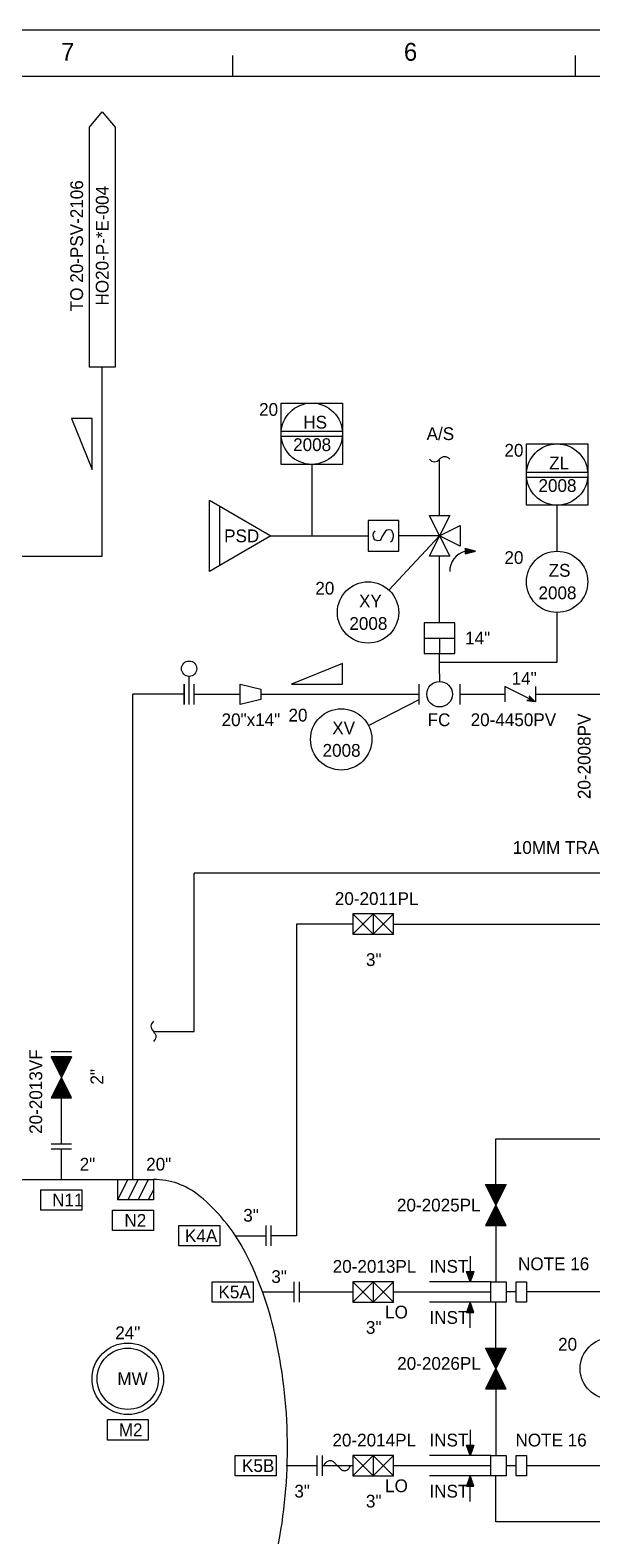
# Model space of a CAD drawing. Extents: x 0 to 840, y 0 to 594.
# Drawn here: x 387.9 to 497.8, y 299.2 to 594 of the extents above; entities that cross this region are included whole.
import ezdxf

# ---------------------------------------------------------------- set-up
doc = ezdxf.new("R2010")
doc.units = 0
for name, color, linetype in [('01-LIN-025-A', 7, 'Continuous'), ('08-LIN-050-A', 7, 'Continuous'), ('12-LIN-100-A', 7, 'Continuous'), ('18-LIN-025-SP', 7, 'Continuous'), ('35-TXT-025', 7, 'Continuous'), ('40-', 7, 'Continuous'), ('43-', 7, 'Continuous'), ('45-', 7, 'Continuous')]:
    doc.layers.add(name, color=color, linetype=linetype)

msp = doc.modelspace()

# ---------------------------------------------------------------- linework, layer by layer
at = {"layer": '01-LIN-025-A'}
for p, q in [((399.5, 575), (402, 578)), ((402, 578), (404.5, 575)), ((399.5, 528), (399.5, 575)), ((404.5, 575), (404.5, 528)), ((404.5, 528), (399.5, 528)), ((437, 509), (437, 521)), ((437, 521), (449, 521)), ((449, 521), (449, 509)), ((437, 515.5), (449, 515.5)), ((437, 514.5), (449, 514.5)), ((485, 501), (485, 513)), ((485, 513), (497, 513)), ((497, 513), (497, 501)), ((449, 509), (437, 509)), ((485, 507.5), (497, 507.5)), ((485, 506.5), (497, 506.5)), ((425, 489.2), (425, 500.8)), ((468, 495), (466, 499)), ((466, 499), (470, 499)), ((470, 499), (468, 495)), ((497, 501), (485, 501)), ((460, 498), (454, 498)), ((454, 498), (454, 492)), ((455, 495), (455.1, 495.5)), ((455.1, 495.5), (455.4, 496)), ((457.4, 495.9), (456.7, 494.8)), ((457.7, 496.1), (457.4, 495.9)), ((458.1, 496.2), (457.7, 496.1)), ((458.5, 496.1), (458.1, 496.2)), ((458.7, 495.9), (458.5, 496.1)), ((459, 495.2), (458.7, 495.9)), ((459, 494.8), (459, 495.2)), ((460, 492), (460, 498)), ((468, 495), (472, 497)), ((472, 497), (472, 493)), ((455.3, 494.2), (455, 495)), ((455.9, 494), (455.3, 494.2)), ((456.3, 494.1), (455.9, 494)), ((456.6, 494.4), (456.3, 494.1)), ((456.7, 494.8), (456.6, 494.4)), ((468, 495), (458.09, 484.39)), ((458.4, 493.8), (458.7, 494)), ((458.7, 494), (459, 494.8)), ((464, 495), (460, 495)), ((464, 495), (463.9, 495)), ((464, 495), (463.9, 495)), ((468, 495), (464, 495)), ((466, 491), (468, 495)), ((472, 493), (468, 495)), ((468, 495), (470, 491)), ((473, 492.49), (473.02, 492.5)), ((473, 492.45), (473.07, 492.48)), ((473, 492.41), (473.11, 492.47)), ((473, 492.38), (473.16, 492.46)), ((473, 492.34), (473.21, 492.45)), ((473, 492.31), (473.26, 492.44)), ((473, 492.27), (473.3, 492.42)), ((473, 492.24), (473.35, 492.41)), ((473, 492.2), (473.4, 492.4)), ((473, 492.17), (473.44, 492.39)), ((473, 492.13), (473.49, 492.38)), ((473, 492.1), (473.54, 492.37)), ((473, 492.06), (473.59, 492.35)), ((473, 492.03), (473.63, 492.34)), ((473, 491.99), (473.68, 492.33)), ((473, 491.96), (473.73, 492.32)), ((473, 491.92), (473.77, 492.31)), ((473, 491.88), (473.82, 492.3)), ((473, 491.85), (473.87, 492.28)), ((473, 491.81), (473.91, 492.27)), ((473, 491.78), (473.96, 492.26)), ((473, 491.74), (474.01, 492.25)), ((454, 492), (460, 492)), ((470, 491), (466, 491)), ((473, 491.71), (474.06, 492.24)), ((473, 491.67), (474.1, 492.22)), ((473, 491.64), (474.15, 492.21)), ((473, 491.6), (474.2, 492.2)), ((473, 491.57), (474.24, 492.19)), ((473, 491.53), (474.29, 492.18)), ((473.02, 491.5), (474.34, 492.17)), ((473.16, 491.54), (474.39, 492.15)), ((473.3, 491.57), (474.43, 492.14)), ((473.44, 491.61), (474.48, 492.13)), ((473.58, 491.65), (474.53, 492.12)), ((473.73, 491.68), (474.57, 492.11)), ((473.87, 491.72), (474.62, 492.09)), ((474.01, 491.75), (474.67, 492.08)), ((474.15, 491.79), (474.72, 492.07)), ((474.29, 491.82), (474.76, 492.06)), ((474.43, 491.86), (474.81, 492.05)), ((474.57, 491.89), (474.86, 492.03)), ((474.72, 491.93), (474.9, 492.02)), ((474.86, 491.97), (474.95, 492.01)), ((471, 478), (465, 478)), ((465, 478), (465, 472)), ((471, 472), (471, 478)), ((465, 475), (471, 475)), ((468, 475), (468, 472)), ((465, 472), (471, 472)), ((468, 468), (468, 472)), ((418, 466), (418, 462)), ((418, 462), (418, 466)), ((419, 462), (419, 467.5)), ((420, 462), (420, 466)), ((429, 462), (429, 466)), ((429, 466), (433, 465)), ((464, 462), (464, 466)), ((468, 468), (468, 468.1)), ((468, 468), (468, 468.1)), ((468, 468), (468, 466.5)), ((472, 462), (472, 466)), ((433, 463), (429, 462)), ((433, 465), (433, 463)), ((454.09, 457.9), (464, 463)), ((459, 421), (451, 421)), ((451, 421), (451, 417)), ((451, 417), (455, 421)), ((455, 417), (451, 421)), ((455, 421), (455, 417)), ((459, 417), (455, 421)), ((455, 421), (455, 417)), ((455, 417), (459, 421)), ((459, 417), (459, 421)), ((451, 417), (459, 417)), ((396, 394), (392, 394)), ((394, 389), (392, 393)), ((392, 393), (396, 393)), ((396, 393), (392, 393)), ((394, 389), (392.2, 392.9)), ((392.2, 392.9), (394, 392)), ((394, 389), (392.4, 392.8)), ((392.4, 392.8), (395.6, 392.8)), ((394, 389), (392.6, 392.6)), ((392.6, 392.6), (395.4, 392.6)), ((394, 389), (392.8, 392.4)), ((392.8, 392.4), (395.2, 392.4)), ((394, 389), (393, 392.2)), ((393, 392.2), (395, 392.2)), ((396, 393), (394, 389)), ((394, 389), (394, 393)), ((394, 393), (394, 393)), ((394, 392), (395.8, 392.9)), ((395.8, 392.9), (394, 389)), ((395.6, 392.8), (394, 389)), ((395.4, 392.6), (394, 389)), ((395.2, 392.4), (394, 389)), ((395, 392.2), (394, 389)), ((394, 389), (393.2, 392)), ((393.2, 392), (394.8, 392)), ((394, 389), (393.4, 391.8)), ((393.4, 391.8), (394.6, 391.8)), ((394, 389), (393.6, 391.6)), ((393.6, 391.6), (394.4, 391.6)), ((394, 389), (393.8, 391.4)), ((393.8, 391.4), (394.2, 391.4)), ((394.8, 392), (394, 389)), ((394.6, 391.8), (394, 389)), ((394.4, 391.6), (394, 389)), ((394.2, 391.4), (394, 389)), ((394, 389), (392, 385)), ((394, 389), (392.2, 385.1)), ((394, 389), (392.4, 385.2)), ((394, 389), (392.6, 385.4)), ((394, 389), (392.8, 385.6)), ((394, 389), (393, 385.8)), ((394, 389), (393.2, 386)), ((394, 389), (393.4, 386.2)), ((393.4, 386.2), (394.6, 386.2)), ((394, 389), (393.6, 386.4)), ((393.6, 386.4), (394.4, 386.4)), ((394, 389), (393.8, 386.6)), ((393.8, 386.6), (394.2, 386.6)), ((396, 385), (394, 389)), ((395.8, 385.1), (394, 389)), ((395.6, 385.2), (394, 389)), ((395.4, 385.4), (394, 389)), ((395.2, 385.6), (394, 389)), ((395, 385.8), (394, 389)), ((394.8, 386), (394, 389)), ((394.6, 386.2), (394, 389)), ((394.4, 386.4), (394, 389)), ((394.2, 386.6), (394, 389)), ((394, 389), (394, 385)), ((392, 385), (396, 385)), ((392.2, 385.1), (394, 386)), ((392.4, 385.2), (395.6, 385.2)), ((392.6, 385.4), (395.4, 385.4)), ((392.8, 385.6), (395.2, 385.6)), ((393, 385.8), (395, 385.8)), ((393.2, 386), (394.8, 386)), ((394, 386), (395.8, 385.1)), ((392, 376), (396, 376)), ((392, 375), (396, 375)), ((234, 369), (412, 369)), ((405, 369), (405, 365)), ((407, 369), (405, 365)), ((409, 369), (407, 365)), ((411, 369), (409, 365)), ((412, 369), (412, 365)), ((412, 367), (411, 365)), ((479, 364), (477, 368)), ((477, 368), (481, 368)), ((479, 364), (477.2, 367.9)), ((477.2, 367.9), (479, 367)), ((479, 364), (477.4, 367.8)), ((477.4, 367.8), (480.6, 367.8)), ((479, 364), (477.6, 367.6)), ((477.6, 367.6), (480.4, 367.6)), ((479, 364), (477.8, 367.4)), ((477.8, 367.4), (480.2, 367.4)), ((479, 364), (478, 367.2)), ((478, 367.2), (480, 367.2)), ((479, 364), (478.2, 367)), ((478.2, 367), (479.8, 367)), ((479, 364), (478.4, 366.8)), ((478.4, 366.8), (479.6, 366.8)), ((479, 364), (478.6, 366.6)), ((478.6, 366.6), (479.4, 366.6)), ((479, 364), (478.8, 366.4)), ((478.8, 366.4), (479.2, 366.4)), ((481, 368), (479, 364)), ((479, 364), (479, 368)), ((479, 367), (480.8, 367.9)), ((480.8, 367.9), (479, 364)), ((480.6, 367.8), (479, 364)), ((480.4, 367.6), (479, 364)), ((480.2, 367.4), (479, 364)), ((480, 367.2), (479, 364)), ((479.8, 367), (479, 364)), ((479.6, 366.8), (479, 364)), ((479.4, 366.6), (479, 364)), ((479.2, 366.4), (479, 364)), ((412, 365), (405, 365)), ((479, 364), (477, 360)), ((479, 364), (477.2, 360.1)), ((479, 364), (477.4, 360.2)), ((479, 364), (477.6, 360.4)), ((479, 364), (477.8, 360.6)), ((479, 364), (478, 360.8)), ((479, 364), (478.2, 361)), ((479, 364), (478.4, 361.2)), ((479, 364), (478.6, 361.4)), ((479, 364), (478.8, 361.6)), ((481, 360), (479, 364)), ((480.8, 360.1), (479, 364)), ((480.6, 360.2), (479, 364)), ((480.4, 360.4), (479, 364)), ((480.2, 360.6), (479, 364)), ((480, 360.8), (479, 364)), ((479.8, 361), (479, 364)), ((479.6, 361.2), (479, 364)), ((479.4, 361.4), (479, 364)), ((479.2, 361.6), (479, 364)), ((479, 364), (479, 360)), ((434, 360), (434, 356)), ((435, 360), (435, 356)), ((477, 360), (481, 360)), ((477.2, 360.1), (479, 361)), ((477.4, 360.2), (480.6, 360.2)), ((477.6, 360.4), (480.4, 360.4)), ((477.8, 360.6), (480.2, 360.6)), ((478, 360.8), (480, 360.8)), ((478.2, 361), (479.8, 361)), ((478.4, 361.2), (479.6, 361.2)), ((478.6, 361.4), (479.4, 361.4)), ((478.8, 361.6), (479.2, 361.6)), ((479, 361), (480.8, 360.1)), ((474, 354), (474, 349)), ((473.32, 351), (473.31, 350.98)), ((473.37, 351), (473.32, 350.93)), ((473.42, 351), (473.34, 350.89)), ((473.47, 351), (473.36, 350.84)), ((473.52, 351), (473.37, 350.79)), ((473.57, 351), (473.39, 350.74)), ((473.62, 351), (473.41, 350.7)), ((473.67, 351), (473.42, 350.65)), ((473.72, 351), (473.44, 350.6)), ((473.77, 351), (473.46, 350.56)), ((473.81, 351), (473.47, 350.51)), ((473.87, 351), (473.49, 350.46)), ((473.91, 351), (473.5, 350.41)), ((473.96, 351), (473.52, 350.37)), ((474.01, 351), (473.54, 350.32)), ((474.06, 351), (473.55, 350.27)), ((474.11, 351), (473.57, 350.23)), ((474.16, 351), (473.59, 350.18)), ((474.21, 351), (473.6, 350.13)), ((474.26, 351), (473.62, 350.09)), ((474.31, 351), (473.64, 350.04)), ((474.36, 351), (473.65, 349.99)), ((474.41, 351), (473.67, 349.94)), ((474.46, 351), (473.69, 349.9)), ((474.51, 351), (473.7, 349.85)), ((474.56, 351), (473.72, 349.8)), ((474.61, 351), (473.74, 349.76)), ((474.66, 351), (473.75, 349.71)), ((474.69, 350.98), (473.77, 349.66)), ((474.64, 350.84), (473.79, 349.61)), ((439.5, 349), (439.5, 345)), ((440.5, 349), (440.5, 345)), ((459, 349), (451, 349)), ((451, 349), (451, 345)), ((451, 345), (455, 349)), ((455, 345), (451, 349)), ((455, 349), (455, 345)), ((459, 345), (455, 349)), ((455, 349), (455, 345)), ((455, 345), (459, 349)), ((459, 345), (459, 349)), ((478, 349), (466, 349)), ((474.59, 350.7), (473.8, 349.57)), ((474.54, 350.56), (473.82, 349.52)), ((474.5, 350.42), (473.83, 349.47)), ((474.45, 350.27), (473.85, 349.43)), ((474.4, 350.13), (473.87, 349.38)), ((474.35, 349.99), (473.88, 349.33)), ((474.3, 349.85), (473.9, 349.28)), ((474.25, 349.71), (473.92, 349.24)), ((474.2, 349.57), (473.93, 349.19)), ((474.15, 349.43), (473.95, 349.14)), ((474.1, 349.28), (473.97, 349.1)), ((474.05, 349.14), (473.98, 349.05)), ((451, 345), (459, 345)), ((478, 345), (466, 345)), ((474.1, 344.72), (473.97, 344.9)), ((474.05, 344.86), (473.98, 344.95)), ((474, 340), (474, 345)), ((483, 347), (481, 347)), ((473.32, 343), (473.31, 343.02)), ((473.37, 343), (473.32, 343.07)), ((473.42, 343), (473.34, 343.11)), ((473.47, 343), (473.36, 343.16)), ((473.52, 343), (473.37, 343.21)), ((473.57, 343), (473.39, 343.26)), ((473.62, 343), (473.41, 343.3)), ((473.67, 343), (473.42, 343.35)), ((473.72, 343), (473.44, 343.4)), ((473.77, 343), (473.46, 343.44)), ((473.81, 343), (473.47, 343.49)), ((473.87, 343), (473.49, 343.54)), ((473.91, 343), (473.5, 343.59)), ((473.96, 343), (473.52, 343.63)), ((474.01, 343), (473.54, 343.68)), ((474.06, 343), (473.55, 343.73)), ((474.11, 343), (473.57, 343.77)), ((474.16, 343), (473.59, 343.82)), ((474.21, 343), (473.6, 343.87)), ((474.26, 343), (473.62, 343.91)), ((474.31, 343), (473.64, 343.96)), ((474.36, 343), (473.65, 344.01)), ((474.41, 343), (473.67, 344.06)), ((474.46, 343), (473.69, 344.1)), ((474.51, 343), (473.7, 344.15)), ((474.56, 343), (473.72, 344.2)), ((474.61, 343), (473.74, 344.24)), ((474.66, 343), (473.75, 344.29)), ((474.69, 343.02), (473.77, 344.34)), ((474.64, 343.16), (473.79, 344.39)), ((474.59, 343.3), (473.8, 344.43)), ((474.54, 343.44), (473.82, 344.48)), ((474.5, 343.58), (473.83, 344.53)), ((474.45, 343.73), (473.85, 344.57)), ((474.4, 343.87), (473.87, 344.62)), ((474.35, 344.01), (473.88, 344.67)), ((474.3, 344.15), (473.9, 344.72)), ((474.25, 344.29), (473.92, 344.76)), ((474.2, 344.43), (473.93, 344.81)), ((474.15, 344.57), (473.95, 344.86)), ((479, 332), (477, 336)), ((477, 336), (481, 336)), ((479, 332), (477.2, 335.9)), ((477.2, 335.9), (479, 335)), ((479, 332), (477.4, 335.8)), ((477.4, 335.8), (480.6, 335.8)), ((479, 332), (477.6, 335.6)), ((477.6, 335.6), (480.4, 335.6)), ((479, 332), (477.8, 335.4)), ((477.8, 335.4), (480.2, 335.4)), ((479, 332), (478, 335.2)), ((478, 335.2), (480, 335.2)), ((479, 332), (478.2, 335)), ((478.2, 335), (479.8, 335)), ((479, 332), (478.4, 334.8)), ((478.4, 334.8), (479.6, 334.8)), ((479, 332), (478.6, 334.6)), ((478.6, 334.6), (479.4, 334.6)), ((479, 332), (478.8, 334.4)), ((478.8, 334.4), (479.2, 334.4)), ((481, 336), (479, 332)), ((479, 332), (479, 336)), ((479, 335), (480.8, 335.9)), ((480.8, 335.9), (479, 332)), ((480.6, 335.8), (479, 332)), ((480.4, 335.6), (479, 332)), ((480.2, 335.4), (479, 332)), ((480, 335.2), (479, 332)), ((479.8, 335), (479, 332)), ((479.6, 334.8), (479, 332)), ((479.4, 334.6), (479, 332)), ((479.2, 334.4), (479, 332)), ((479, 332), (477, 328)), ((479, 332), (477.2, 328.1)), ((479, 332), (477.4, 328.2)), ((479, 332), (477.6, 328.4)), ((479, 332), (477.8, 328.6)), ((479, 332), (478, 328.8)), ((479, 332), (478.2, 329)), ((479, 332), (478.4, 329.2)), ((479, 332), (478.6, 329.4)), ((479, 332), (478.8, 329.6)), ((481, 328), (479, 332)), ((480.8, 328.1), (479, 332)), ((480.6, 328.2), (479, 332)), ((480.4, 328.4), (479, 332)), ((480.2, 328.6), (479, 332)), ((480, 328.8), (479, 332)), ((479.8, 329), (479, 332)), ((479.6, 329.2), (479, 332)), ((479.4, 329.4), (479, 332)), ((479.2, 329.6), (479, 332)), ((479, 332), (479, 328)), ((477, 328), (481, 328)), ((477.2, 328.1), (479, 329)), ((477.4, 328.2), (480.6, 328.2)), ((477.6, 328.4), (480.4, 328.4)), ((477.8, 328.6), (480.2, 328.6)), ((478, 328.8), (480, 328.8)), ((478.2, 329), (479.8, 329)), ((478.4, 329.2), (479.6, 329.2)), ((478.6, 329.4), (479.4, 329.4)), ((478.8, 329.6), (479.2, 329.6)), ((479, 329), (480.8, 328.1)), ((474, 320), (474, 315)), ((473.32, 317), (473.31, 316.98)), ((473.37, 317), (473.32, 316.93)), ((473.42, 317), (473.34, 316.89)), ((473.47, 317), (473.36, 316.84)), ((473.52, 317), (473.37, 316.79)), ((473.57, 317), (473.39, 316.74)), ((473.62, 317), (473.41, 316.7)), ((473.67, 317), (473.42, 316.65)), ((473.72, 317), (473.44, 316.6)), ((473.77, 317), (473.46, 316.56)), ((473.81, 317), (473.47, 316.51)), ((473.87, 317), (473.49, 316.46)), ((473.91, 317), (473.5, 316.41)), ((473.96, 317), (473.52, 316.37)), ((474.01, 317), (473.54, 316.32)), ((474.06, 317), (473.55, 316.27)), ((474.11, 317), (473.57, 316.23)), ((474.16, 317), (473.59, 316.18)), ((474.21, 317), (473.6, 316.13)), ((474.26, 317), (473.62, 316.09)), ((474.31, 317), (473.64, 316.04)), ((474.36, 317), (473.65, 315.99)), ((474.41, 317), (473.67, 315.94)), ((474.46, 317), (473.69, 315.9)), ((474.51, 317), (473.7, 315.85)), ((474.56, 317), (473.72, 315.8)), ((474.61, 317), (473.74, 315.76)), ((474.66, 317), (473.75, 315.71)), ((474.69, 316.98), (473.77, 315.66)), ((474.64, 316.84), (473.79, 315.61)), ((474.59, 316.7), (473.8, 315.57)), ((474.54, 316.56), (473.82, 315.52)), ((474.5, 316.42), (473.83, 315.47)), ((474.45, 316.27), (473.85, 315.43)), ((474.4, 316.13), (473.87, 315.38)), ((474.35, 315.99), (473.88, 315.33)), ((474.3, 315.85), (473.9, 315.28)), ((474.25, 315.71), (473.92, 315.24)), ((474.2, 315.57), (473.93, 315.19)), ((474.15, 315.43), (473.95, 315.14)), ((444, 315), (444, 311)), ((445, 315), (445, 311)), ((459, 315), (451, 315)), ((451, 315), (451, 311)), ((451, 311), (455, 315)), ((455, 311), (451, 315)), ((455, 315), (455, 311)), ((459, 311), (455, 315)), ((455, 315), (455, 311)), ((455, 311), (459, 315)), ((459, 311), (459, 315)), ((478, 315), (466, 315)), ((474.1, 315.28), (473.97, 315.1)), ((474.05, 315.14), (473.98, 315.05)), ((481, 313), (483, 313)), ((451, 311), (459, 311)), ((478, 311), (466, 311)), ((473.87, 309), (473.49, 309.54)), ((473.91, 309), (473.5, 309.59)), ((473.96, 309), (473.52, 309.63)), ((474.01, 309), (473.54, 309.68)), ((474.06, 309), (473.55, 309.73)), ((474.11, 309), (473.57, 309.77)), ((474.16, 309), (473.59, 309.82)), ((474.21, 309), (473.6, 309.87)), ((474.26, 309), (473.62, 309.91)), ((474.31, 309), (473.64, 309.96)), ((474.36, 309), (473.65, 310.01)), ((474.41, 309), (473.67, 310.06)), ((474.46, 309), (473.69, 310.1)), ((474.51, 309), (473.7, 310.15)), ((474.56, 309), (473.72, 310.2)), ((474.61, 309), (473.74, 310.24)), ((474.66, 309), (473.75, 310.29)), ((474.69, 309.02), (473.77, 310.34)), ((474.64, 309.16), (473.79, 310.39)), ((474.59, 309.3), (473.8, 310.43)), ((474.54, 309.44), (473.82, 310.48)), ((474.5, 309.58), (473.83, 310.53)), ((474.45, 309.73), (473.85, 310.57)), ((474.4, 309.87), (473.87, 310.62)), ((474.35, 310.01), (473.88, 310.67)), ((474.3, 310.15), (473.9, 310.72)), ((474.25, 310.29), (473.92, 310.76)), ((474.2, 310.43), (473.93, 310.81)), ((474.15, 310.57), (473.95, 310.86)), ((474.1, 310.72), (473.97, 310.9)), ((474.05, 310.86), (473.98, 310.95)), ((474, 306), (474, 311)), ((473.32, 309), (473.31, 309.02)), ((473.37, 309), (473.32, 309.07)), ((473.42, 309), (473.34, 309.11)), ((473.47, 309), (473.36, 309.16)), ((473.52, 309), (473.37, 309.21)), ((473.57, 309), (473.39, 309.26)), ((473.62, 309), (473.41, 309.3)), ((473.67, 309), (473.42, 309.35)), ((473.72, 309), (473.44, 309.4)), ((473.77, 309), (473.46, 309.44)), ((473.81, 309), (473.47, 309.49))]:
    msp.add_line(p, q, dxfattribs=at)
for points in [[(400, 508), (400, 518), (396, 518), (400, 508)], [(423, 502), (435, 495), (423, 488), (423, 502)], [(475, 492), (473, 492.5), (473, 491.5), (475, 492)], [(468, 470.25), (491, 470.25), (491, 480)], [(439, 466), (449, 466), (449, 470), (439, 466)], [(486.75, 462.5), (480.75, 465.5)], [(480.75, 465.5), (480.75, 462.5)], [(485.52, 463.67), (485.75, 463), (485.08, 462.78), (486.64, 462.55), (485.52, 463.67)], [(485.69, 463.45), (486.42, 462.67), (485.36, 462.78)], [(485.36, 462.78), (485.97, 462.89), (485.69, 463.45)], [(485.86, 463.22), (486.19, 462.78), (485.64, 462.78)], [(485.75, 463), (486.64, 462.55)], [(486.75, 465.5), (486.75, 462.5)], [(479, 368), (479, 377), (539, 377), (539, 315), (523, 315), (523, 302)], [(390, 363), (390, 367), (398, 367), (398, 363), (390, 363)], [(404, 359), (404, 363), (412, 363), (412, 359), (404, 359)], [(417, 356), (417, 360), (425, 360), (425, 356), (417, 356)], [(474, 349), (473.3, 351), (474.7, 351), (474, 349)], [(423.5, 345), (423.5, 349), (431.5, 349), (431.5, 345), (423.5, 345)], [(481, 349), (481, 345), (478, 345), (478, 349), (481, 349)], [(485, 349), (485, 345), (483, 345), (483, 349), (485, 349)], [(474, 345), (473.3, 343), (474.7, 343), (474, 345)], [(501.5, 338), (501.5, 347), (485, 347)], [(485, 313), (501.5, 313), (501.5, 326)], [(403, 318), (403, 322), (411, 322), (411, 318), (403, 318)], [(474, 315), (473.3, 317), (474.7, 317), (474, 315)], [(428, 311), (428, 315), (436, 315), (436, 311), (428, 311)], [(481, 315), (481, 311), (478, 311), (478, 315), (481, 315)], [(485, 315), (485, 311), (483, 311), (483, 315), (485, 315)], [(474, 311), (473.3, 309), (474.7, 309), (474, 311)]]:
    msp.add_lwpolyline(points, dxfattribs=at)
for centre, radius in [((443, 515), 6), ((491, 507), 6), ((491, 486), 6), ((454, 480), 6), ((419, 469), 1.5), ((468, 464), 2.5), ((448.75, 455.16), 6), ((407, 330), 7), ((501.5, 332), 6), ((407, 330), 6)]:
    msp.add_circle(centre, radius, dxfattribs=at)
for centre, radius, start, end in [((467, 510.75), 1.25, 216.8699, 323.1301), ((469, 509.25), 1.25, 36.8699, 143.1301), ((474, 488.13), 4, 104.4276, 181.8302), ((412.09, 354.93), 14.07, 50.8003, 90.3496), ((397.83, 337.8), 36.35, 25.7981, 50.4543), ((367.47, 323.13), 70.08, 12.1318, 25.7978), ((336.67, 316.5), 101.58, 359.9988, 12.1341), ((336.67, 316.5), 101.58, 347.8659, 0.0012)]:
    msp.add_arc(centre, radius, start, end, dxfattribs=at)
for points in [[(412, 400), (411.75, 399.67), (411.25, 399), (412, 398), (412.75, 397), (412.25, 396.33), (412, 396)], [(445.4, 313), (445.45, 313.13), (445.56, 313.39), (445.96, 313.83), (446.6, 314.09), (447.25, 313.83), (447.59, 313.39), (448, 313), (448.41, 312.61), (448.75, 312.17), (449.4, 311.92), (450.04, 312.17), (450.44, 312.61), (450.55, 312.87), (450.6, 313)]]:
    msp.add_open_spline(points, degree=3, dxfattribs=at)
at = {"layer": '08-LIN-050-A'}
for p, q in [((394, 376), (394, 385)), ((394, 369), (394, 375)), ((428, 358), (434, 358)), ((433.5, 347), (439.5, 347)), ((438, 313), (444, 313))]:
    msp.add_line(p, q, dxfattribs=at)
at = {"layer": '12-LIN-100-A'}
for p, q in [((418, 464), (408, 464)), ((408, 369), (408, 464)), ((418, 464), (418, 464)), ((420, 464), (429, 464)), ((433, 464), (464, 464)), ((472, 464), (480.75, 464)), ((486.75, 464), (529, 464))]:
    msp.add_line(p, q, dxfattribs=at)
at = {"layer": '18-LIN-025-SP'}
for p, q in [((402, 491), (402, 528)), ((468, 499), (468, 510)), ((443, 509), (443, 495)), ((491, 492), (491, 501)), ((435, 495), (454, 495)), ((381, 491), (402, 491)), ((468, 478), (468, 491)), ((451, 419), (440, 419)), ((440, 419), (440, 358)), ((459, 419), (587, 419)), ((479, 360), (479, 349)), ((440, 358), (435, 358)), ((440.5, 347), (451, 347)), ((459, 347), (478, 347)), ((479, 336), (479, 345)), ((479, 328), (479, 315)), ((445, 313), (451, 313)), ((459, 313), (478, 313)), ((479, 302), (479, 311)), ((505, 302), (479, 302))]:
    msp.add_line(p, q, dxfattribs=at)
for points in [[(640, 443), (569, 443), (569, 429), (420, 429)], [(412, 398), (420, 398), (420, 429)]]:
    msp.add_lwpolyline(points, dxfattribs=at)
at = {"layer": '43-'}
msp.add_lwpolyline([(0, 594), (0, 0), (840, 0), (840, 594)], close=True, dxfattribs=at)
for points in [[(427.48, 589), (427.48, 585)], [(494.56, 589), (494.56, 585)]]:
    msp.add_lwpolyline(points, dxfattribs=at)
at = {"layer": '45-'}
msp.add_lwpolyline([(25, 585), (830, 585), (830, 10), (25, 10)], close=True, dxfattribs=at)

# ---------------------------------------------------------------- texts
at = {"layer": '35-TXT-025'}
for s, p in [('TO 20-PSV-2106', (398.24, 538.97)), ('HO20-P-*E-004', (403.24, 540.09)), ('20-2008PV', (497.53, 443.47)), ('20-2013VF', (390.24, 377.94)), ('2"', (402.2, 387.59))]:
    msp.add_text(s, height=2.5, rotation=89.9544, dxfattribs=at).set_placement(p)
for s, p in [('20', (432.69, 518.5)), ('HS', (441.34, 516)), ('A/S', (465.46, 513.75)), ('2008', (439.35, 511.6)), ('20', (480.69, 510.5)), ('ZL', (489.43, 508)), ('2008', (487.35, 503.6)), ('PSD', (425.85, 493.75)), ('20', (480.69, 489.5)), ('ZS', (489.34, 487)), ('20', (443.69, 483.5)), ('XY', (452.24, 481)), ('2008', (487.35, 482.6)), ('2008', (450.35, 476.6)), ('14"', (473, 473.75)), ('14"', (482.1, 465.85)), ('20"x14"', (425.35, 457.75)), ('20', (438.44, 458.66)), ('FC', (465.66, 457.75)), ('20-4450PV', (474.08, 457.76)), ('XV', (447, 456.16)), ('2008', (445.11, 451.76)), ('10MM TRACEPAK TUBING', (482.33, 432.75)), ('20-2011PL', (447.51, 422.75)), ('3"', (453.59, 410.8)), ('2"', (397.59, 370.75)), ('20"', (410.6, 370.75)), ('N11', (392.2, 363.75)), ('3"', (429.59, 360.75)), ('20-2025PL', (459.66, 362.75)), ('N2', (406.34, 359.75)), ('K4A', (418.2, 356.75)), ('NOTE 16', (483.35, 351.25)), ('3"', (435.09, 348.75)), ('20-2013PL', (447.09, 350.75)), ('INST', (466.02, 350.75)), ('K5A', (424.74, 345.75)), ('LO', (457.34, 341.8)), ('INST', (466.02, 340.75)), ('24"', (404.55, 337.75)), ('3"', (453.59, 338.8)), ('20', (491.19, 335.5)), ('20-2026PL', (459.71, 331.75)), ('MW', (404.96, 328.75)), ('M2', (405.24, 318.75)), ('20-2014PL', (447.04, 316.75)), ('INST', (466.02, 316.75)), ('NOTE 16', (482.85, 316.75)), ('K5B', (429.35, 311.75)), ('LO', (457.34, 307.8)), ('3"', (439.59, 306.75)), ('3"', (453.59, 304.8)), ('INST', (466.02, 306.75))]:
    msp.add_text(s, height=2.5, dxfattribs=at).set_placement(p)
at = {"layer": '40-'}
for s, p in [('7', (393.94, 588)), ('6', (461.02, 588))]:
    msp.add_text(s, height=3.5, dxfattribs=at).set_placement(p)

doc.saveas('drawing.dxf')
